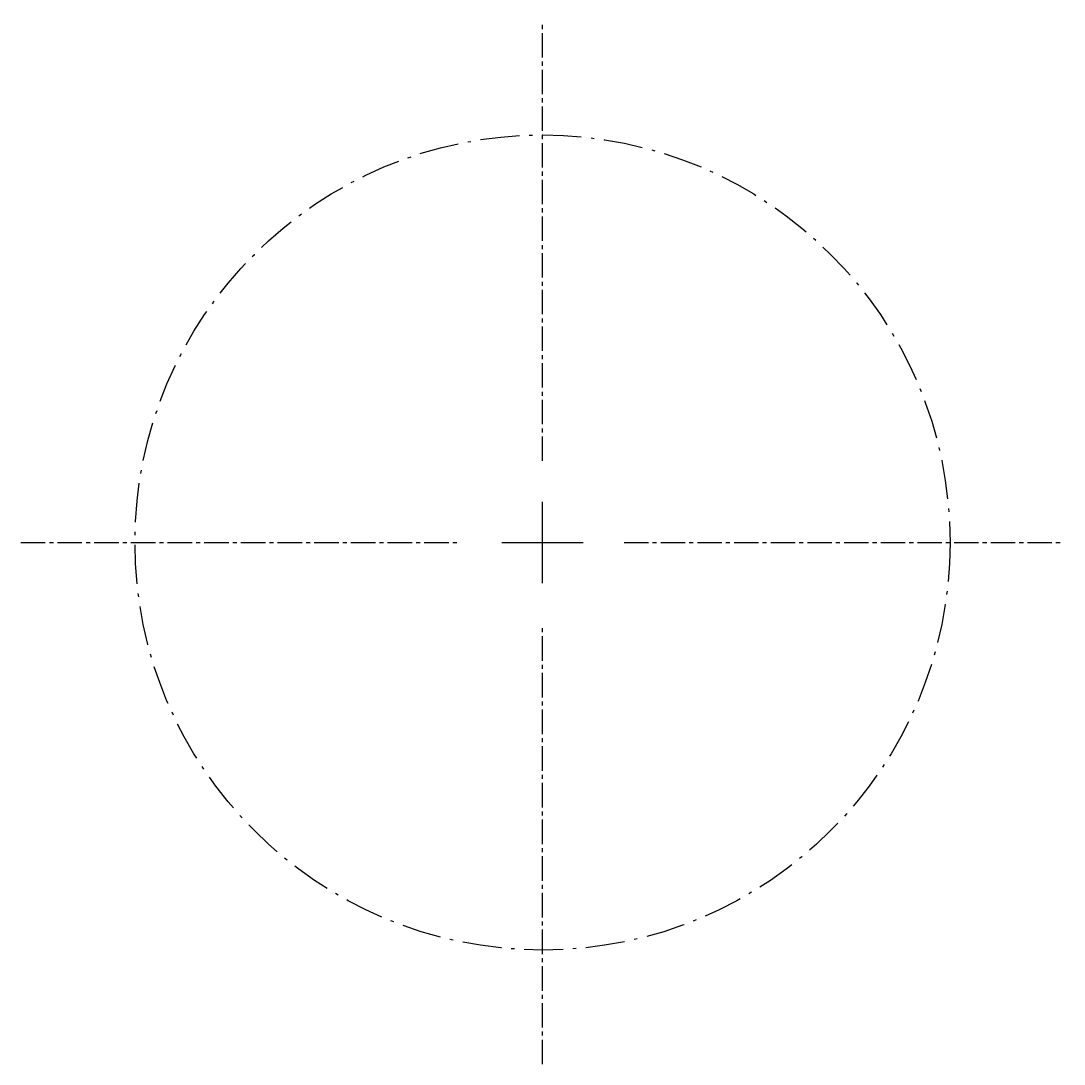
# Model space of a CAD drawing. Header units: centimetres. Extents: x -1 to 31, y -1 to 31.
import ezdxf

# ---------------------------------------------------------------- set-up
doc = ezdxf.new("R2010")
doc.units = ezdxf.units.CM
doc.linetypes.add('ACAD_ISO10W100', pattern=[18, 12, -3, 0, -3])
doc.linetypes.add('CENTER2', pattern=[1.125, 0.75, -0.125, 0.125, -0.125])
doc.layers.add('linii de ajutor', color=131, linetype='ACAD_ISO10W100')

# ---------------------------------------------------------------- blocks, each defined once
blk = doc.blocks.new('*U2')
at = {"layer": 'linii de ajutor', "color": 0, "linetype": 'CENTER2', "transparency": 16777216}
for p, q in [((0, 2.5), (0, 16)), ((-16, 0), (-2.5, 0)), ((2.5, 0), (16, 0)), ((0, -16), (0, -2.5))]:
    blk.add_line(p, q, dxfattribs=at)
at = {"layer": 'linii de ajutor', "color": 0, "linetype": 'Continuous', "transparency": 16777216}
for p, q in [((0, -1.25), (0, 1.25)), ((-1.25, 0), (1.25, 0))]:
    blk.add_line(p, q, dxfattribs=at)

msp = doc.modelspace()

# ---------------------------------------------------------------- linework, layer by layer
at = {"layer": 'linii de ajutor', "ltscale": 0.1}
msp.add_circle((15, 15), 12.5, dxfattribs=at)

# ---------------------------------------------------------------- block references
at = {"layer": 'linii de ajutor', "linetype": 'CENTER2'}
msp.add_blockref('*U2', (15, 15), dxfattribs=at)

doc.saveas('drawing.dxf')
